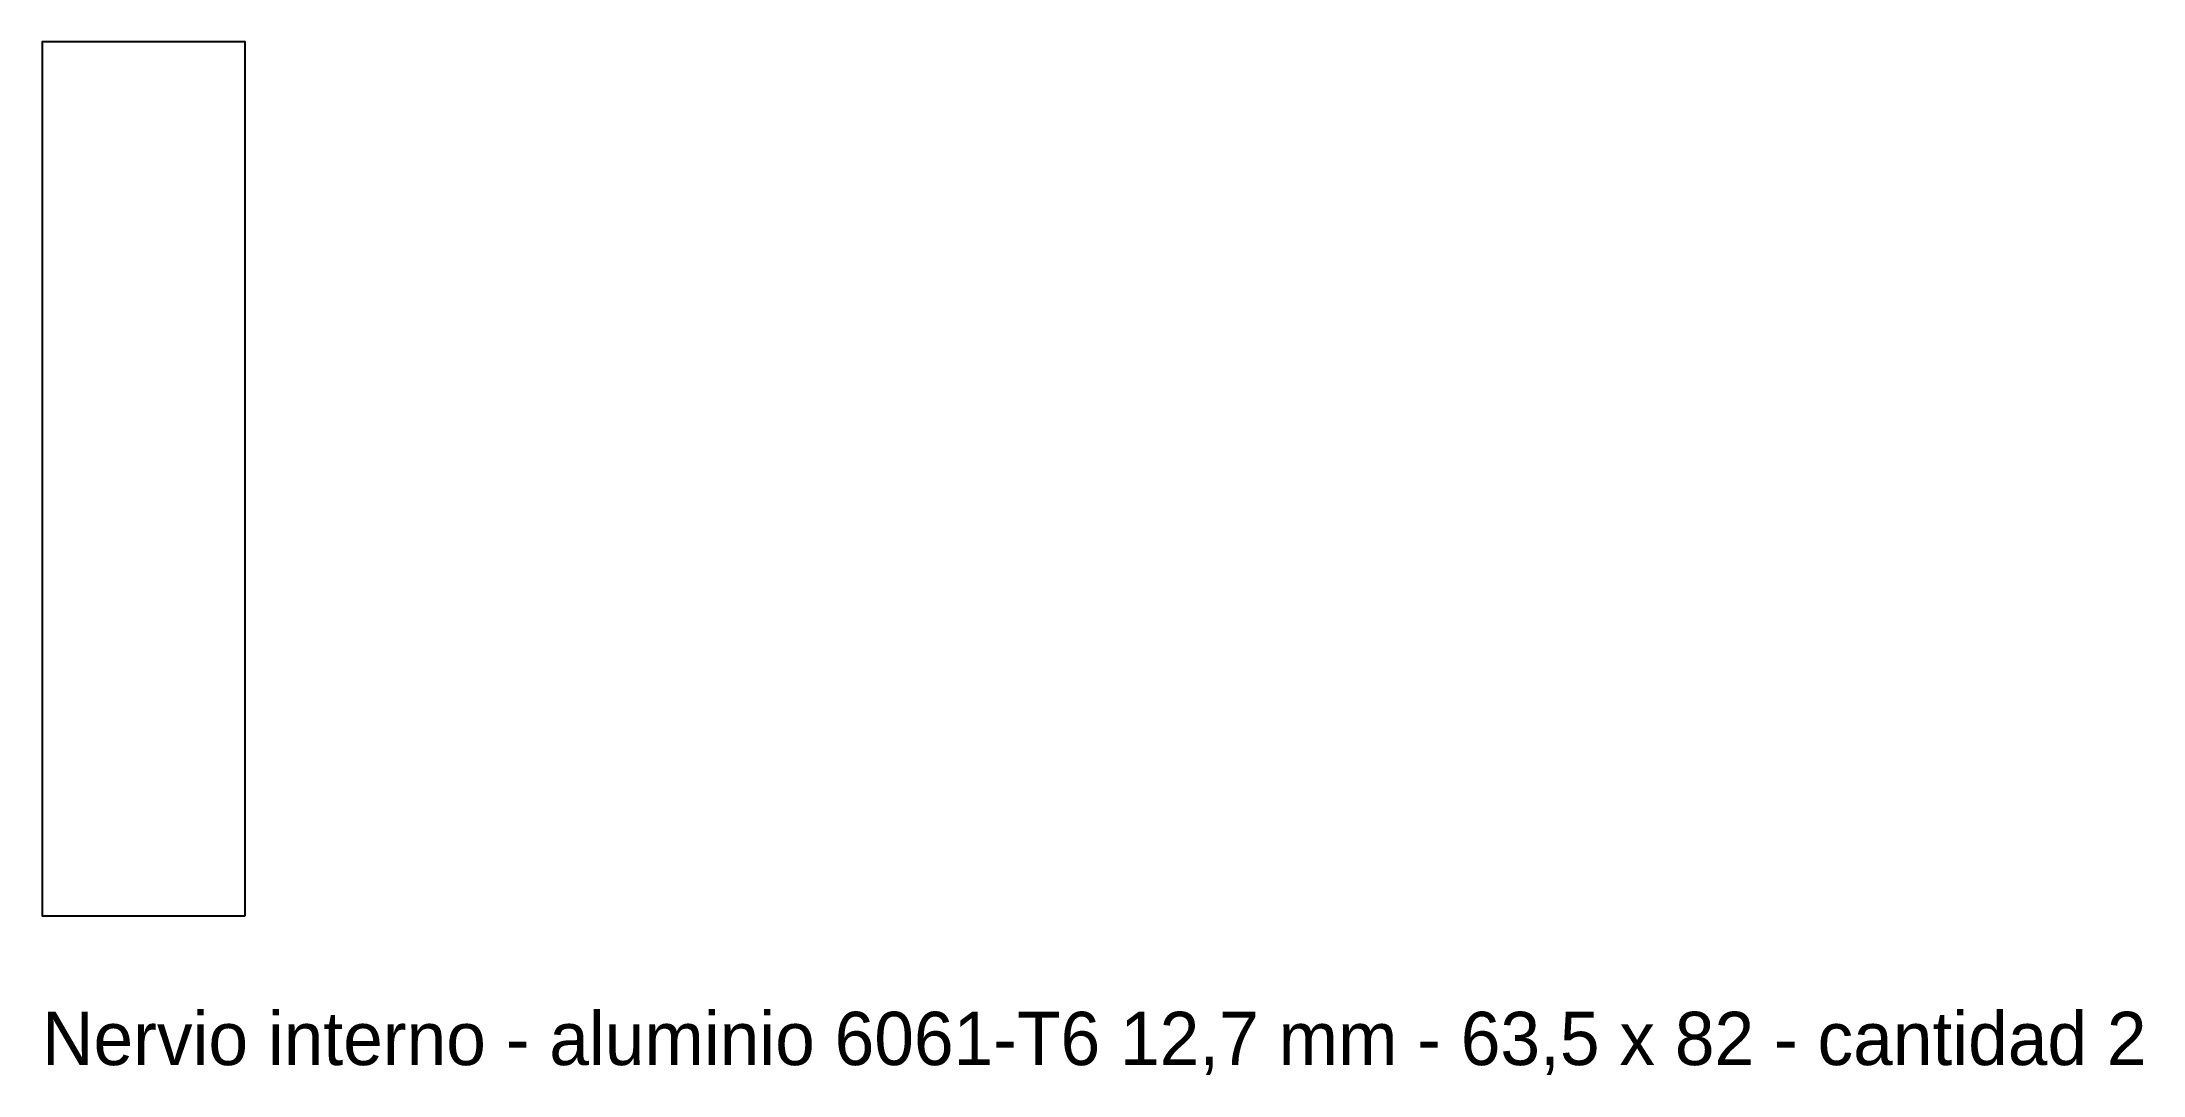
# Model space of a CAD drawing. Header units: millimetres. Extents: x -10 to 187, y -15 to 82.
import ezdxf

# ---------------------------------------------------------------- set-up
doc = ezdxf.new("R2010")
doc.units = ezdxf.units.MM
doc.layers.add('CORTE', color=1, linetype='Continuous')
doc.layers.add('NOTAS', color=3, linetype='Continuous')

msp = doc.modelspace()

# ---------------------------------------------------------------- linework, layer by layer
at = {"layer": 'CORTE'}
msp.add_lwpolyline([(9.525, 0), (9.525, 82), (-9.525, 82), (-9.525, 0), (9.525, 0)], close=True, dxfattribs=at)

# ---------------------------------------------------------------- texts
at = {"layer": 'NOTAS'}
msp.add_text('Nervio interno - aluminio 6061-T6 12,7 mm - 63,5 x 82 - cantidad 2', height=5, dxfattribs=at).set_placement((-9.525, -14))

doc.saveas('drawing.dxf')
